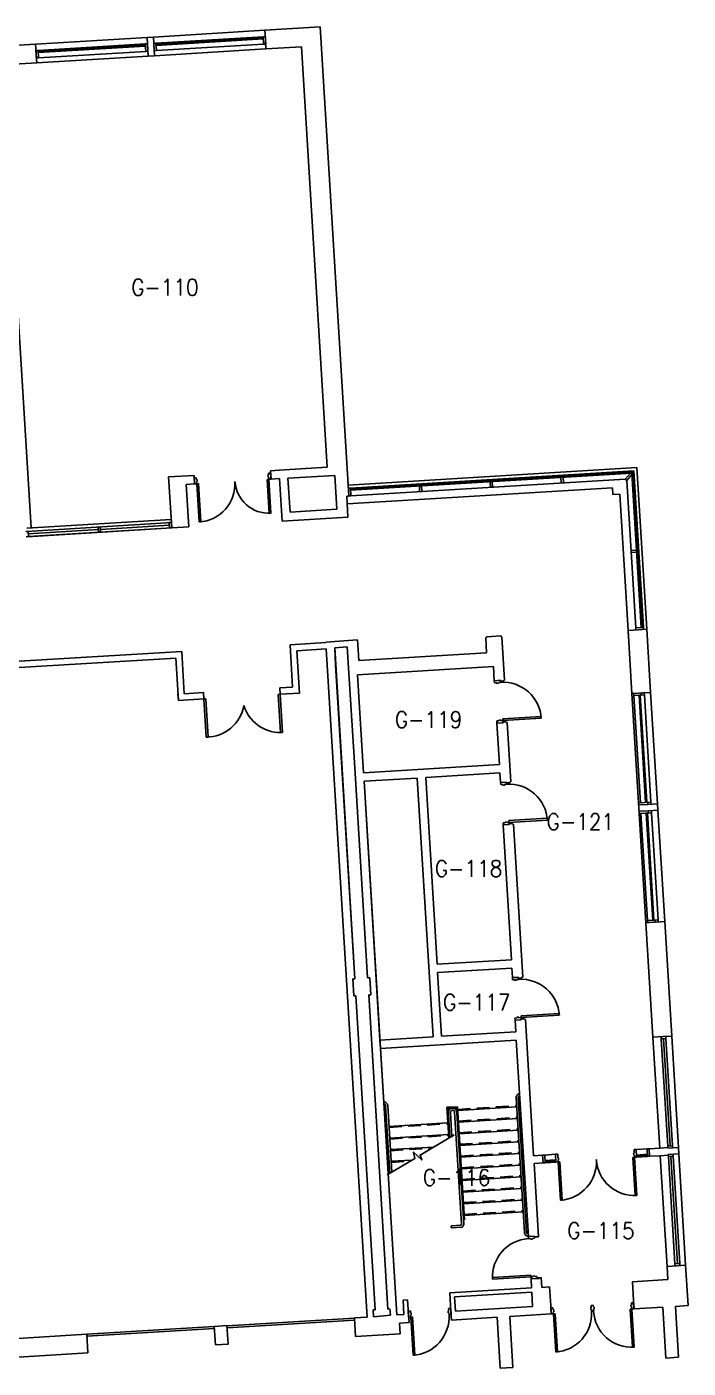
# Model space of a CAD drawing. Header units: inches. Extents: x -2 to 15026, y -1056 to 7065.
# Drawn here: x 14404 to 15026, y 5740 to 7002 of the extents above; entities that cross this region are included whole.
import ezdxf
from ezdxf.enums import TextEntityAlignment as Align

# ---------------------------------------------------------------- set-up
doc = ezdxf.new("R2010")
doc.units = ezdxf.units.IN
doc.header["$LTSCALE"] = 48
doc.header["$MEASUREMENT"] = 0
doc.linetypes.add('HIDDEN', pattern=[0.375, 0.25, -0.125])
doc.layers.get('0').update_dxf_attribs({"linetype": 'CONTINUOUS'})
for name, color, linetype in [('A-DOOR', 5, 'CONTINUOUS'), ('A-FLOR-STRS', 4, 'CONTINUOUS'), ('A-GLAZ', 1, 'CONTINUOUS'), ('A-GLAZ-DETL', 5, 'CONTINUOUS'), ('A-WALL', 7, 'CONTINUOUS'), ('A-WALL-SILL', 3, 'CONTINUOUS'), ('SP-RMNO', 7, 'CONTINUOUS'), ('SP-ROOM', 7, 'CONTINUOUS'), ('SP-ROOMF', 7, 'CONTINUOUS')]:
    doc.layers.add(name, color=color, linetype=linetype)
doc.styles.add('ROMANS', font='ROMANS', dxfattribs={"width": 0.78})

# ---------------------------------------------------------------- blocks, each defined once
blk = doc.blocks.new('BRKSYM6')
at = {"layer": 'A-FLOR-STRS', "color": 3, "linetype": 'Continuous'}
blk.add_lwpolyline([(0, 0), (0.04825, -0.192625), (0.16275, 0.235), (0.247125, 0)], dxfattribs=at)
for p in [(0, 0), (0.247125, 0)]:
    blk.add_point(p, dxfattribs=at)
blk = doc.blocks.new('FMGRM1')
at = {"style": 'ROMANS', "width": 0.9}
for tag, p in [('DATA1', (0, -0.284)), ('DATA2', (0, -0.443)), ('DATA3', (0, -0.602)), ('DATA4', (0, -0.762)), ('DATA5', (0, -0.921))]:
    blk.add_attdef(tag, text='', height=0.117, dxfattribs=at).set_placement(p, align=Align.CENTER)
at = {"layer": 'SP-RMNO', "style": 'ROMANS', "width": 0.9}
blk.add_attdef('RMNUMB', text='', height=0.16, dxfattribs=at).set_placement((0, 0), align=Align.MIDDLE)

msp = doc.modelspace()

# ---------------------------------------------------------------- linework, layer by layer
at = {"layer": 'A-DOOR', "linetype": 'Continuous'}
for p, q in [((14561.5, 6577.6), (14563.4, 6577.7)), ((14561.8, 6571.9), (14561.5, 6577.6)), ((14563.4, 6577.7), (14563.6, 6575.8)), ((14563.6, 6575.8), (14564.2, 6575.9)), ((14564.2, 6575.9), (14564.3, 6574)), ((14629.9, 6576.1), (14631.7, 6576.2)), ((14631.9, 6544.1), (14629.9, 6576.1)), ((14631.4, 6580), (14630.8, 6579.9)), ((14630.8, 6579.9), (14630.9, 6578.1)), ((14630.9, 6578.1), (14631.6, 6578.1)), ((14633.3, 6582), (14631.3, 6581.9)), ((14631.3, 6581.9), (14631.4, 6580)), ((14631.6, 6578.1), (14631.7, 6576.2)), ((14631.7, 6576.2), (14633.7, 6576.3)), ((14631.7, 6576.2), (14633.6, 6544.2)), ((14633.7, 6576.3), (14633.3, 6582)), ((14563.8, 6572), (14561.8, 6571.9)), ((14564.3, 6574), (14563.7, 6573.9)), ((14563.7, 6573.9), (14563.8, 6572)), ((14563.8, 6572), (14565.5, 6572.1)), ((14566, 6536.1), (14563.8, 6572)), ((14565.5, 6572.1), (14567.7, 6536.2)), ((14633.6, 6544.2), (14631.9, 6544.1)), ((14567.7, 6536.2), (14566, 6536.1)), ((14849.4, 6387.1), (14843.6, 6386.7)), ((14843.6, 6386.7), (14843.8, 6384.8)), ((14849.5, 6385.1), (14849.4, 6387.1)), ((14640.3, 6373.8), (14642.3, 6373.9)), ((14640.3, 6373.8), (14642.5, 6337.9)), ((14642.3, 6373.9), (14644.5, 6338)), ((14843.8, 6384.8), (14845.7, 6384.9)), ((14845.7, 6384.9), (14845.7, 6384.2)), ((14845.7, 6384.2), (14847.6, 6384.4)), ((14847.6, 6385), (14849.5, 6385.1)), ((14847.6, 6384.4), (14847.6, 6385)), ((14570.5, 6369.5), (14572.5, 6369.6)), ((14570.5, 6369.5), (14572.7, 6333.6)), ((14572.5, 6369.6), (14574.6, 6333.7)), ((14845.9, 6348.8), (14847.9, 6348.9)), ((14846.1, 6346.8), (14845.9, 6348.8)), ((14847.8, 6349.6), (14849.7, 6349.7)), ((14847.9, 6348.9), (14847.8, 6349.6)), ((14849.7, 6349.7), (14849.8, 6349.1)), ((14849.8, 6349.1), (14851.7, 6349.2)), ((14887.5, 6353.1), (14851.6, 6350.9)), ((14851.6, 6350.9), (14851.7, 6349.2)), ((14851.7, 6349.2), (14887.6, 6351.4)), ((14851.7, 6349.2), (14851.8, 6347.2)), ((14887.6, 6351.4), (14887.5, 6353.1)), ((14642.5, 6337.9), (14644.5, 6338)), ((14851.8, 6347.2), (14846.1, 6346.8)), ((14572.7, 6333.6), (14574.6, 6333.7)), ((14855.2, 6291.3), (14849.5, 6290.9)), ((14849.5, 6290.9), (14849.6, 6288.9)), ((14849.6, 6288.9), (14851.5, 6289)), ((14851.5, 6289), (14851.6, 6288.4)), ((14851.6, 6288.4), (14853.5, 6288.5)), ((14853.4, 6289.2), (14855.4, 6289.3)), ((14853.5, 6288.5), (14853.4, 6289.2)), ((14855.4, 6289.3), (14855.2, 6291.3)), ((14851.8, 6253), (14853.7, 6253.1)), ((14851.9, 6251), (14851.8, 6253)), ((14857.7, 6251.4), (14851.9, 6251)), ((14853.7, 6253.7), (14855.6, 6253.9)), ((14853.7, 6253.1), (14853.7, 6253.7)), ((14855.6, 6253.9), (14855.6, 6253.2)), ((14855.6, 6253.2), (14857.5, 6253.3)), ((14893.4, 6257.3), (14857.4, 6255.1)), ((14857.4, 6255.1), (14857.5, 6253.3)), ((14857.5, 6253.3), (14893.5, 6255.5)), ((14857.5, 6253.3), (14857.7, 6251.4)), ((14893.5, 6255.5), (14893.4, 6257.3)), ((14866.5, 6107.6), (14860.7, 6107.3)), ((14860.7, 6107.3), (14860.8, 6105.3)), ((14860.8, 6105.3), (14862.8, 6105.4)), ((14862.8, 6105.4), (14862.8, 6104.8)), ((14862.8, 6104.8), (14864.7, 6104.9)), ((14864.7, 6105.5), (14866.6, 6105.6)), ((14864.7, 6104.9), (14864.7, 6105.5)), ((14866.6, 6105.6), (14866.5, 6107.6)), ((14904.6, 6073.6), (14868.7, 6071.4)), ((14868.7, 6071.4), (14868.8, 6069.7)), ((14868.8, 6069.7), (14904.7, 6071.9)), ((14904.7, 6071.9), (14904.6, 6073.6)), ((14863, 6069.3), (14865, 6069.5)), ((14863.2, 6067.3), (14863, 6069.3)), ((14868.9, 6067.7), (14863.2, 6067.3)), ((14864.9, 6070.1), (14866.8, 6070.2)), ((14865, 6069.5), (14864.9, 6070.1)), ((14866.8, 6070.2), (14866.8, 6069.6)), ((14866.8, 6069.6), (14868.8, 6069.7)), ((14868.8, 6069.7), (14868.9, 6067.7)), ((14977, 5945.7), (14975, 5945.6)), ((14975, 5945.6), (14975.2, 5942.1)), ((14977.4, 5938.4), (14977, 5945.7)), ((14901.2, 5941.1), (14903.2, 5941.2)), ((14901.6, 5933.8), (14901.2, 5941.1)), ((14903.6, 5933.9), (14901.6, 5933.8)), ((14903.2, 5941.2), (14903.4, 5937.8)), ((14903.4, 5937.8), (14904, 5937.8)), ((14904.1, 5935.9), (14903.5, 5935.9)), ((14903.5, 5935.9), (14903.6, 5933.9)), ((14905.3, 5934.1), (14903.6, 5933.9)), ((14903.6, 5933.9), (14905.8, 5898)), ((14904, 5937.8), (14904.1, 5935.9)), ((14907.5, 5898.1), (14905.3, 5934.1)), ((14975.4, 5938.3), (14973.7, 5938.2)), ((14973.7, 5938.2), (14975.9, 5902.3)), ((14975.2, 5942.1), (14974.6, 5942.1)), ((14974.6, 5942.1), (14974.7, 5940.2)), ((14974.7, 5940.2), (14975.3, 5940.3)), ((14975.3, 5940.3), (14975.4, 5938.3)), ((14975.4, 5938.3), (14977.4, 5938.4)), ((14977.6, 5902.4), (14975.4, 5938.3)), ((14905.8, 5898), (14907.5, 5898.1)), ((14975.9, 5902.3), (14977.6, 5902.4)), ((14875.6, 5863.7), (14881.4, 5864.1)), ((14875.7, 5861.7), (14875.6, 5863.7)), ((14877.7, 5861.8), (14875.7, 5861.7)), ((14877.7, 5861.2), (14877.7, 5861.8)), ((14879.6, 5861.3), (14877.7, 5861.2)), ((14881.5, 5862.1), (14879.5, 5862)), ((14879.5, 5862), (14879.6, 5861.3)), ((14881.4, 5864.1), (14881.5, 5862.1)), ((14841.9, 5825.3), (14877.8, 5827.5)), ((14842, 5823.6), (14841.9, 5825.3)), ((14877.9, 5825.8), (14842, 5823.6)), ((14877.8, 5827.5), (14877.9, 5825.8)), ((14879.9, 5825.9), (14877.9, 5825.8)), ((14877.9, 5825.8), (14878.1, 5823.8)), ((14878.1, 5823.8), (14883.8, 5824.2)), ((14881.7, 5826.7), (14879.8, 5826.5)), ((14879.8, 5826.5), (14879.9, 5825.9)), ((14881.7, 5826), (14881.7, 5826.7)), ((14883.7, 5826.1), (14881.7, 5826)), ((14883.8, 5824.2), (14883.7, 5826.1)), ((14762.7, 5793.6), (14764.7, 5793.7)), ((14763, 5787.8), (14762.7, 5793.6)), ((14764.7, 5793.7), (14764.8, 5791.8)), ((14800.7, 5794), (14800.1, 5793.9)), ((14800.1, 5793.9), (14800.2, 5792.1)), ((14802.6, 5796), (14800.6, 5795.9)), ((14800.6, 5795.9), (14800.7, 5794)), ((14803, 5790.3), (14802.6, 5796)), ((14896.7, 5796.7), (14898.7, 5796.8)), ((14897.1, 5790.9), (14896.7, 5796.7)), ((14898.7, 5796.8), (14898.9, 5794.8)), ((14898.9, 5794.8), (14899.5, 5794.9)), ((14899.6, 5793), (14899, 5793)), ((14899, 5793), (14899.1, 5791)), ((14899.5, 5794.9), (14899.6, 5793)), ((14934.8, 5797), (14934.2, 5797)), ((14934.2, 5797), (14934.3, 5795.1)), ((14934.3, 5795.1), (14934.9, 5795.2)), ((14936.7, 5799.1), (14934.7, 5799)), ((14934.7, 5799), (14934.8, 5797)), ((14934.9, 5795.2), (14935, 5793.2)), ((14935, 5793.2), (14937, 5793.4)), ((14936.7, 5799.1), (14936.8, 5797.2)), ((14936.8, 5797.2), (14937.4, 5797.2)), ((14937.5, 5795.3), (14936.9, 5795.3)), ((14936.9, 5795.3), (14937, 5793.4)), ((14937.4, 5797.2), (14937.5, 5795.3)), ((14972.9, 5795.5), (14971.2, 5795.4)), ((14971.2, 5795.4), (14973.4, 5759.5)), ((14972.7, 5799.3), (14972.1, 5799.3)), ((14972.1, 5799.3), (14972.2, 5797.4)), ((14972.2, 5797.4), (14972.8, 5797.5)), ((14974.6, 5801.4), (14972.6, 5801.3)), ((14972.6, 5801.3), (14972.7, 5799.3)), ((14972.8, 5797.5), (14972.9, 5795.5)), ((14972.9, 5795.5), (14974.9, 5795.7)), ((14975.1, 5759.6), (14972.9, 5795.5)), ((14974.9, 5795.7), (14974.6, 5801.4)), ((14592.2, 5779.8), (14712, 5787)), ((14592.3, 5777.8), (14712.1, 5785.1)), ((14765, 5788), (14763, 5787.8)), ((14764.8, 5791.8), (14765.4, 5791.8)), ((14765.5, 5789.9), (14764.9, 5789.9)), ((14764.9, 5789.9), (14765, 5788)), ((14766.8, 5788.1), (14765, 5788)), ((14765, 5788), (14767.2, 5752)), ((14765.4, 5791.8), (14765.5, 5789.9)), ((14769, 5752.1), (14766.8, 5788.1)), ((14800.2, 5792.1), (14800.9, 5792.1)), ((14800.9, 5792.1), (14801, 5790.2)), ((14801, 5790.2), (14803, 5790.3)), ((14899.1, 5791), (14897.1, 5790.9)), ((14900.8, 5791.1), (14899.1, 5791)), ((14899.1, 5791), (14901.3, 5755.1)), ((14903, 5755.2), (14900.8, 5791.1)), ((14460.5, 5771.9), (14580.2, 5779.1)), ((14460.5, 5769.9), (14580.4, 5777.1)), ((14901.3, 5755.1), (14903, 5755.2)), ((14973.4, 5759.5), (14975.1, 5759.6)), ((14767.2, 5752), (14769, 5752.1))]:
    msp.add_line(p, q, dxfattribs=at)
for centre, radius, start, end in [((14563.8, 6572), 36, 273.5055, 3.5055), ((14631.7, 6576.2), 32, 183.5055, 273.5055), ((14572.7, 6369.6), 36, 270, 349.9885), ((14642.5, 6373.9), 36, 197.0593, 270), ((14903.6, 5933.9), 36, 273.5, 3.5), ((14975.4, 5938.3), 36, 183.5, 273.5), ((14899.1, 5791), 36, 273.5006, 3.5006), ((14972.9, 5795.5), 36, 183.5006, 273.5006)]:
    msp.add_arc(centre, radius, start, end, dxfattribs=at)
for centre, major_axis, start_param, end_param in [((14851.7, 6349.2), (-25.5, 25.5), 3.988077, 5.558874), ((14857.5, 6253.3), (-25.5, 25.5), 3.988077, 5.558874), ((14868.8, 6069.7), (25.5, 25.5), 5.558874, 7.12967), ((14765, 5788), (25.5, 25.5), 3.988077, 5.558874)]:
    msp.add_ellipse(centre, major_axis=major_axis, ratio=1, start_param=start_param, end_param=end_param, dxfattribs=at)
at = {"layer": 'A-DOOR', "linetype": 'Continuous', "extrusion": (0, 0, -1)}
msp.add_ellipse((14877.9, 5825.8), major_axis=(-25.5, 25.5), ratio=1, start_param=5.436701, end_param=7.007497, dxfattribs=at)
at = {"layer": 'A-DOOR', "linetype": 'Continuous'}
msp.add_point((14937, 5793.9), dxfattribs=at)
at = {"layer": 'A-FLOR-STRS', "linetype": 'Continuous'}
for p, q in [((14741.4, 5986.8), (14745.3, 5923.1)), ((14747.2, 5924.2), (14743.4, 5986.9)), ((14809, 5985.9), (14799.1, 5985.3)), ((14800.8, 5956.5), (14799.1, 5985.3)), ((14808.1, 5984.8), (14800.1, 5984.3)), ((14801.8, 5957.1), (14800.1, 5984.3)), ((14808.1, 5984.8), (14814.8, 5875.5)), ((14809, 5985.9), (14815.5, 5879.6)), ((14809.3, 5982.4), (14864.6, 5985.8)), ((14864.1, 5994.3), (14871.9, 5867.5)), ((14866.1, 5994.4), (14873.9, 5867.6)), ((14866.6, 5985.9), (14868.1, 5986)), ((14744.5, 5967.4), (14799.9, 5970.8)), ((14803.8, 5957.2), (14802.4, 5980.5)), ((14806.3, 5980.7), (14812.8, 5875.4)), ((14809.9, 5971.4), (14865.3, 5974.8)), ((14867.3, 5974.9), (14868.8, 5975)), ((14741.1, 5967.2), (14742.5, 5967.3)), ((14745.2, 5956.4), (14800.6, 5959.8)), ((14805.7, 5959.5), (14773.9, 5940.3)), ((14810.6, 5960.4), (14866, 5963.8)), ((14868, 5963.9), (14869.5, 5964)), ((14741.7, 5956.2), (14743.2, 5956.3)), ((14742.4, 5945.2), (14743.9, 5945.3)), ((14745.9, 5945.5), (14786.6, 5947.9)), ((14811.3, 5949.5), (14866.7, 5952.8)), ((14868.7, 5953), (14870.2, 5953.1)), ((14768.8, 5937.2), (14742.9, 5921.7)), ((14743.1, 5934.3), (14744.6, 5934.4)), ((14746.6, 5934.5), (14766.2, 5935.7)), ((14811.9, 5938.5), (14867.3, 5941.9)), ((14869.3, 5942), (14870.8, 5942.1)), ((14812.6, 5927.5), (14868, 5930.9)), ((14813.3, 5916.5), (14868.7, 5919.9)), ((14870, 5931), (14871.5, 5931.1)), ((14870.7, 5920), (14872.2, 5920.1)), ((14814, 5905.5), (14869.3, 5908.9)), ((14871.3, 5909), (14872.8, 5909.1)), ((14814.6, 5894.6), (14870, 5897.9)), ((14872, 5898.1), (14873.5, 5898.2)), ((14815.3, 5883.6), (14870.7, 5887)), ((14872.7, 5887.1), (14874.2, 5887.2)), ((14803.9, 5873.9), (14811.9, 5874.4)), ((14804, 5871.9), (14812, 5872.4)), ((14814.5, 5879.5), (14815.5, 5879.6))]:
    msp.add_line(p, q, dxfattribs=at)
at = {"layer": 'A-FLOR-STRS', "linetype": 'HIDDEN'}
for p, q in [((14809.2, 5983.4), (14864.6, 5986.8)), ((14866.6, 5986.9), (14868.1, 5987)), ((14744.6, 5966.4), (14800, 5969.8)), ((14809.9, 5972.4), (14865.3, 5975.8)), ((14867.3, 5975.9), (14868.8, 5976)), ((14741.1, 5966.2), (14742.6, 5966.3)), ((14745.3, 5955.4), (14800.7, 5958.8)), ((14810.5, 5961.4), (14865.9, 5964.8)), ((14867.9, 5964.9), (14869.4, 5965)), ((14741.8, 5955.2), (14743.3, 5955.3)), ((14742.5, 5944.2), (14744, 5944.3)), ((14745.9, 5944.5), (14784.7, 5946.8)), ((14811.2, 5950.5), (14866.6, 5953.8)), ((14868.6, 5954), (14870.1, 5954.1)), ((14743.1, 5933.3), (14744.6, 5933.4)), ((14746.6, 5933.5), (14764.4, 5934.6)), ((14811.9, 5939.5), (14867.3, 5942.9)), ((14812.5, 5928.5), (14867.9, 5931.9)), ((14869.3, 5943), (14870.8, 5943.1)), ((14869.9, 5932), (14871.4, 5932.1)), ((14813.2, 5917.5), (14868.6, 5920.9)), ((14870.6, 5921), (14872.1, 5921.1)), ((14813.9, 5906.5), (14869.3, 5909.9)), ((14871.3, 5910), (14872.8, 5910.1)), ((14814.6, 5895.6), (14870, 5898.9)), ((14872, 5899.1), (14873.5, 5899.2)), ((14815.2, 5884.6), (14870.6, 5888)), ((14872.6, 5888.1), (14874.1, 5888.2))]:
    msp.add_line(p, q, dxfattribs=at)
at = {"layer": 'A-FLOR-STRS', "linetype": 'Continuous'}
for centre, radius, start, end in [((14867.6, 5994.5), 3.5, 93.5, 183.5009), ((14867.6, 5994.5), 1.5, 93.5, 183.502), ((14739.9, 5986.7), 3.5, 3.4985, 93.5), ((14739.9, 5986.7), 1.5, 3.4977, 93.5), ((14804.4, 5980.6), 4, 3.5, 183.5), ((14804.4, 5980.6), 2, 3.5, 183.5), ((14803.9, 5872.9), 1, 93.5, 273.869), ((14811.8, 5875.3), 1, 273.5, 3.5), ((14811.8, 5875.3), 3, 273.5, 3.5028), ((14875.4, 5867.7), 3.5, 183.4991, 273.5), ((14875.4, 5867.7), 1.5, 183.5, 273.5)]:
    msp.add_arc(centre, radius, start, end, dxfattribs=at)
at = {"layer": 'A-GLAZ', "linetype": 'Continuous'}
for p, q in [((14525.4, 6986.4), (14626.2, 6992.6)), ((14626.3, 6991.6), (14525.5, 6985.4)), ((14414.6, 6979.7), (14515.4, 6985.8)), ((14515.5, 6984.8), (14414.7, 6978.7)), ((14515.6, 6983.8), (14414.8, 6977.7)), ((14626.4, 6990.6), (14525.5, 6984.4)), ((14525.9, 6979.5), (14626.7, 6985.6)), ((14415.1, 6972.7), (14515.9, 6978.8)), ((14708.3, 6567.8), (14974.8, 6584.1)), ((14708.4, 6566.8), (14973.9, 6583.1)), ((14708.4, 6565.8), (14973, 6582)), ((14708.8, 6560.6), (14966.6, 6576.4)), ((14981.8, 6436.8), (14973, 6582)), ((14982.8, 6436.9), (14973.9, 6583.1)), ((14983.8, 6436.9), (14974.8, 6584.1)), ((14976.6, 6436.5), (14968.1, 6575)), ((14540, 6535.5), (14404.2, 6527.2)), ((14405.4, 6524.8), (14471.3, 6528.8)), ((14473.3, 6528.9), (14538.1, 6532.9)), ((14990.9, 6272.5), (14984.7, 6373.3)), ((14980.9, 6271.9), (14974.7, 6372.7)), ((14985.9, 6272.2), (14979.7, 6373)), ((14986.9, 6272.3), (14980.7, 6373.1)), ((14987.7, 6161.1), (14981.5, 6261.9)), ((14992.7, 6161.4), (14986.5, 6262.2)), ((14993.7, 6161.5), (14987.5, 6262.3)), ((14997.7, 6161.7), (14991.5, 6262.5)), ((15006.7, 5948.9), (15000.5, 6049.7)), ((15002.7, 6049.8), (15008.9, 5949)), ((15011.2, 5949.1), (15005, 6050)), ((14901.5, 5935.8), (14891.3, 5935.2)), ((14901.5, 5934.8), (14891.3, 5934.2)), ((14987.5, 5941.1), (14977.3, 5940.4)), ((14987.5, 5940.1), (14977.4, 5939.4)), ((15007.3, 5938.9), (15013.4, 5838.1)), ((15009.5, 5939), (15015.7, 5838.2)), ((15011.8, 5939.2), (15017.9, 5838.4))]:
    msp.add_line(p, q, dxfattribs=at)
at = {"layer": 'A-GLAZ-DETL', "linetype": 'Continuous'}
for p, q in [((14626.2, 6992.6), (14628.2, 6992.7)), ((14626.7, 6985.6), (14626.2, 6992.6)), ((14628.2, 6992.7), (14628.7, 6985.7)), ((14412.6, 6979.5), (14414.6, 6979.7)), ((14413.1, 6972.6), (14412.6, 6979.5)), ((14414.6, 6979.7), (14415.1, 6972.7)), ((14515.4, 6985.8), (14517.4, 6986)), ((14515.9, 6978.8), (14515.4, 6985.8)), ((14517.9, 6979), (14515.9, 6978.8)), ((14517.4, 6986), (14517.9, 6979)), ((14523.4, 6986.3), (14525.4, 6986.4)), ((14523.9, 6979.3), (14523.4, 6986.3)), ((14525.9, 6979.5), (14523.9, 6979.3)), ((14525.4, 6986.4), (14525.9, 6979.5)), ((14628.7, 6985.7), (14626.7, 6985.6)), ((14415.1, 6972.7), (14413.1, 6972.6)), ((14906.3, 6577.9), (14906.6, 6572.7)), ((14907.3, 6579), (14907.3, 6578)), ((14908.3, 6578.1), (14908.6, 6572.8)), ((14966.6, 6576.4), (14971.5, 6581.9)), ((14966.6, 6576.4), (14968.1, 6575)), ((14968.1, 6575), (14973, 6580.6)), ((14973.9, 6583.1), (14973, 6582)), ((14708.3, 6567.8), (14706.3, 6567.7)), ((14708.3, 6567.8), (14708.8, 6560.6)), ((14773.1, 6569.8), (14773.4, 6564.5)), ((14774, 6570.8), (14774.1, 6569.8)), ((14775.1, 6569.9), (14775.4, 6564.7)), ((14839.7, 6573.9), (14840, 6568.6)), ((14840.6, 6574.9), (14840.7, 6573.9)), ((14841.7, 6574), (14842, 6568.7)), ((14708.8, 6560.6), (14706.8, 6560.5)), ((14405.2, 6527.2), (14403.2, 6527.1)), ((14405.5, 6522.3), (14405.2, 6527.2)), ((14473.1, 6531.4), (14471.1, 6531.3)), ((14471.1, 6531.3), (14471.4, 6526.3)), ((14471.4, 6526.3), (14473.4, 6526.4)), ((14473.4, 6526.4), (14473.1, 6531.4)), ((14540, 6535.5), (14538, 6535.4)), ((14538, 6535.4), (14538.3, 6530.4)), ((14538.3, 6530.4), (14540.3, 6530.5)), ((14540.3, 6530.5), (14540, 6535.5)), ((14403.5, 6522.1), (14405.5, 6522.3)), ((14977.4, 6509.6), (14972.1, 6509.3)), ((14977.5, 6507.6), (14972.3, 6507.3)), ((14978.4, 6508.7), (14977.4, 6508.6)), ((14983.8, 6436.9), (14976.6, 6436.5)), ((14976.6, 6436.5), (14976.7, 6434.5)), ((14983.8, 6436.9), (14983.9, 6434.9)), ((14984.6, 6375.3), (14974.6, 6374.7)), ((14974.6, 6374.7), (14974.7, 6372.7)), ((14974.7, 6372.7), (14984.7, 6373.3)), ((14981.6, 6375.1), (14981.7, 6373.1)), ((14984.7, 6373.3), (14984.6, 6375.3)), ((14990.9, 6272.5), (14979.3, 6271.8)), ((14987.9, 6272.3), (14988, 6270.3)), ((14991, 6270.5), (14990.9, 6272.5)), ((14979.9, 6261.8), (14991.5, 6262.5)), ((14988.4, 6264.3), (14988.5, 6262.4)), ((14991.5, 6262.5), (14991.4, 6264.5)), ((14992.8, 6159.4), (14986.2, 6159)), ((14994.7, 6161.5), (14994.8, 6159.6)), ((14997.8, 6159.7), (14997.7, 6161.7)), ((15000.5, 6049.7), (15000.4, 6051.7)), ((15005, 6050), (15000.5, 6049.7)), ((15005, 6050), (15004.9, 6052)), ((14987.2, 5946.3), (14989.2, 5946.4)), ((14987.2, 5946.3), (14987.6, 5939.1)), ((14989.2, 5946.4), (14989.6, 5939.2)), ((15011.2, 5949.1), (15006.7, 5948.9)), ((15006.7, 5948.9), (15006.8, 5946.9)), ((15011.2, 5949.1), (15011.3, 5947.2)), ((14889, 5940.3), (14891, 5940.4)), ((14889, 5940.3), (14889.4, 5933.1)), ((14889.4, 5933.1), (14891.4, 5933.2)), ((14891, 5940.4), (14891.4, 5933.2)), ((14987.6, 5939.1), (14989.6, 5939.2)), ((15007.3, 5938.9), (15007.2, 5940.9)), ((15011.8, 5939.2), (15007.3, 5938.9)), ((15011.8, 5939.2), (15011.6, 5941.2)), ((15013.4, 5838.1), (15017.9, 5838.4)), ((15013.4, 5838.1), (15013.6, 5836.1)), ((15017.9, 5838.4), (15018.1, 5836.4))]:
    msp.add_line(p, q, dxfattribs=at)
for points in [[(14997.7, 6161.7), (14994.7, 6161.5), (14987.7, 6161.1)], [(14987.7, 6161.1), (14987.8, 6159.1), (14994.8, 6159.6), (14997.8, 6159.7)]]:
    msp.add_lwpolyline(points, dxfattribs=at)
msp.add_point((14706.8, 6560.5), dxfattribs=at)
at = {"layer": 'A-WALL', "linetype": 'Continuous'}
for p, q in [((14523.1, 6992.3), (14517.1, 6991.9)), ((14517.1, 6991.9), (14518.2, 6974.3)), ((14524.1, 6974.7), (14523.1, 6992.3)), ((14679.8, 7001.9), (14627.9, 6998.7)), ((14627.9, 6998.7), (14628.4, 6990.7)), ((14679.8, 7001.9), (14706.8, 6560.5)), ((14340.4, 6981.1), (14412.3, 6985.5)), ((14412.3, 6985.5), (14412.8, 6977.5)), ((14628.5, 6987.7), (14628.9, 6981.1)), ((14662.3, 6983.2), (14628.9, 6981.1)), ((14662.3, 6983.2), (14686.5, 6587.5)), ((14381.4, 6966), (14413.3, 6967.9)), ((14412.9, 6974.6), (14413.3, 6967.9)), ((14518.2, 6974.3), (14524.1, 6974.7)), ((14408, 6530.4), (14381.4, 6966)), ((14561.3, 6579.9), (14537.4, 6578.4)), ((14537.4, 6578.4), (14561.3, 6579.9)), ((14537.4, 6578.4), (14540.3, 6530.5)), ((14540.3, 6530.5), (14537.4, 6578.4)), ((14561.3, 6579.9), (14561.8, 6571.9)), ((14561.3, 6579.9), (14561.8, 6571.9)), ((14641.2, 6584.8), (14633.2, 6584.3)), ((14641.2, 6584.8), (14633.2, 6584.3)), ((14633.7, 6576.3), (14633.2, 6584.3)), ((14633.2, 6584.3), (14633.7, 6576.3)), ((14633.7, 6576.3), (14641.7, 6576.8)), ((14633.7, 6576.3), (14641.7, 6576.8)), ((14641.2, 6584.8), (14686.5, 6587.5)), ((14641.2, 6584.8), (14686.5, 6587.5)), ((14641.2, 6584.8), (14641.2, 6584.8)), ((14641.7, 6576.8), (14644.1, 6536.8)), ((14644.1, 6536.8), (14641.7, 6576.8)), ((14649.6, 6577.3), (14693.6, 6579.9)), ((14693.6, 6579.9), (14649.6, 6577.3)), ((14649.6, 6577.3), (14651.6, 6545.3)), ((14649.6, 6577.3), (14651.6, 6545.3)), ((14693.6, 6579.9), (14695.5, 6548)), ((14693.6, 6579.9), (14695.5, 6548)), ((14706.2, 6570.3), (14705.5, 6581.3)), ((14561.8, 6571.9), (14553.8, 6571.4)), ((14561.8, 6571.9), (14553.8, 6571.4)), ((14553.8, 6571.4), (14556.3, 6531.5)), ((14553.8, 6571.4), (14556.3, 6531.5)), ((14706.8, 6560.5), (14704.8, 6560.3)), ((14706, 6540.6), (14704.8, 6560.3)), ((14704.8, 6560.3), (14706, 6540.6)), ((14644.1, 6536.8), (14706, 6540.6)), ((14706, 6540.6), (14644.1, 6536.8)), ((14651.6, 6545.3), (14695.5, 6548)), ((14651.6, 6545.3), (14695.5, 6548)), ((14405.5, 6522.3), (14540.3, 6530.5)), ((14540.3, 6530.5), (14556.3, 6531.5)), ((14556.3, 6531.5), (14540.3, 6530.5)), ((14685.1, 6423.1), (14715.1, 6425)), ((14715.1, 6425), (14685.1, 6423.1)), ((14715.1, 6425), (14715.3, 6420.6)), ((14715.3, 6420.6), (14715.1, 6425)), ((14836.4, 6413), (14835.5, 6427.2)), ((14835.5, 6427.2), (14836.3, 6427.2)), ((14836.2, 6428), (14849.9, 6428.8)), ((14836.3, 6427.2), (14836.2, 6428)), ((14850, 6428.1), (14849.9, 6428.8)), ((14850, 6428.1), (14850.7, 6428.1)), ((14853.2, 6387.3), (14850.7, 6428.1)), ((14969.4, 6434), (14979, 6434.6)), ((14973, 6374.6), (14969.4, 6434)), ((14969.6, 6430.5), (14969.4, 6434)), ((14986.9, 6435.1), (14979, 6434.6)), ((14990.6, 6375.7), (14986.9, 6435.1)), ((13697.2, 6362.2), (14549.7, 6414.3)), ((14550, 6408.3), (14549.7, 6414.3)), ((14651.5, 6420.5), (14685.1, 6422.6)), ((14651.9, 6414.5), (14651.5, 6420.5)), ((14651.9, 6414.5), (14653.9, 6380.6)), ((14685.5, 6416.6), (14657.8, 6414.9)), ((14657.8, 6414.9), (14685.5, 6416.6)), ((14657.8, 6414.9), (14685.5, 6416.6)), ((14657.8, 6414.9), (14660.3, 6375)), ((14660.3, 6375), (14657.8, 6414.9)), ((14685.1, 6423.1), (14685.1, 6422.6)), ((14685.1, 6422.6), (14685.1, 6423.1)), ((14724, 5788), (14685.5, 6416.6)), ((14685.5, 6416.6), (14724, 5787.9)), ((14685.5, 6416.6), (14724, 5788)), ((14693.5, 6417.6), (14705.4, 6418.4)), ((14693.5, 6417.6), (14705.4, 6418.4)), ((14712.5, 6106.2), (14693.5, 6417.6)), ((14694.4, 6401.7), (14693.5, 6417.6)), ((14712.7, 6299.6), (14705.4, 6418.4)), ((14705.4, 6418.4), (14712.7, 6299.6)), ((14715.3, 6420.6), (14716.2, 6405.6)), ((14716.2, 6405.6), (14836.4, 6413)), ((13703.6, 6356.6), (14544.1, 6408)), ((13703.6, 6356.6), (14544.1, 6408)), ((14544.1, 6408), (14546.5, 6368)), ((14544.1, 6408), (14546.5, 6368)), ((14550, 6408.3), (14552.1, 6374.4)), ((14712.5, 6106.2), (14694.4, 6401.7)), ((14694.4, 6401.7), (14694.4, 6401.7)), ((14714.9, 6392.1), (14842.8, 6400)), ((14843.6, 6386.7), (14842.8, 6400)), ((14843.6, 6386.7), (14842.8, 6400)), ((14714.9, 6392.1), (14720.6, 6300.1)), ((14849.4, 6386.4), (14849.4, 6387.1)), ((14849.4, 6386.4), (14852.5, 6386.5)), ((14852.5, 6386.5), (14852.5, 6387.3)), ((14852.5, 6387.3), (14853.2, 6387.3)), ((14546.5, 6368), (14546.1, 6374)), ((14570.1, 6375.5), (14552.1, 6374.4)), ((14570.1, 6375.5), (14570.5, 6369.5)), ((14653.9, 6380.6), (14642, 6379.9)), ((14642, 6379.9), (14642.3, 6373.9)), ((14660.3, 6375), (14642.3, 6373.9)), ((14979.6, 6375), (14973, 6374.6)), ((14990.6, 6375.7), (14982.6, 6375.2)), ((14570.5, 6369.5), (14546.5, 6368)), ((14851.8, 6347.9), (14854.9, 6348.1)), ((14854.9, 6347.4), (14854.9, 6348.1)), ((14848.5, 6307.9), (14846.1, 6346.8)), ((14846.1, 6346.8), (14848.5, 6307.9)), ((14846.1, 6346.8), (14846.1, 6346.8)), ((14846.1, 6346.8), (14848.5, 6307.9)), ((14851.8, 6347.9), (14851.8, 6347.2)), ((14854.9, 6347.4), (14855.7, 6347.4)), ((14859.1, 6291.5), (14855.7, 6347.4)), ((14724.5, 6107), (14712.7, 6299.6)), ((14724.5, 6107), (14712.7, 6299.6)), ((14720.6, 6300.1), (14848.5, 6307.9)), ((14720.6, 6300.1), (14848.5, 6307.9)), ((14848.5, 6307.9), (14720.6, 6300.1)), ((14848.5, 6307.9), (14720.6, 6300.1)), ((14779.1, 6295.6), (14848.9, 6299.9)), ((14779.1, 6295.6), (14848.9, 6299.9)), ((14779.1, 6295.6), (14848.9, 6299.9)), ((14849.5, 6290.9), (14848.9, 6299.9)), ((14848.9, 6299.9), (14849.5, 6290.9)), ((14848.9, 6299.9), (14849.5, 6290.9)), ((14721.2, 6292.1), (14771.1, 6295.1)), ((14721.2, 6292.1), (14771.1, 6295.1)), ((14721.2, 6292.1), (14771.1, 6295.1)), ((14736.1, 6048.6), (14721.2, 6292.1)), ((14721.2, 6292.1), (14751.9, 5790.1)), ((14721.2, 6292.1), (14751.9, 5790.1)), ((14786, 6051.6), (14771.1, 6295.1)), ((14771.1, 6295.1), (14786, 6051.6)), ((14789.8, 6120), (14779.1, 6295.6)), ((14789.8, 6120), (14779.1, 6295.6)), ((14855.3, 6290.5), (14855.2, 6291.3)), ((14855.3, 6290.5), (14858.4, 6290.7)), ((14858.4, 6290.7), (14858.3, 6291.5)), ((14858.3, 6291.5), (14859.1, 6291.5)), ((14979.3, 6271.8), (14979.9, 6261.8)), ((14988, 6270.3), (14979.4, 6269.8)), ((14988.4, 6264.3), (14979.8, 6263.8)), ((14997, 6270.9), (14988, 6270.3)), ((14997.4, 6264.9), (14988.4, 6264.3)), ((14997, 6270.9), (14997.4, 6264.9)), ((14859.7, 6124.2), (14851.9, 6251)), ((14851.9, 6251), (14859.7, 6124.2)), ((14857.6, 6252.1), (14860.7, 6252.3)), ((14857.6, 6252.1), (14857.7, 6251.4)), ((14860.8, 6251.5), (14860.7, 6252.3)), ((14860.8, 6251.5), (14861.5, 6251.6)), ((14870.3, 6107.9), (14861.5, 6251.6)), ((14992.8, 6051.2), (14986.2, 6159)), ((14995.8, 6159.6), (15003.8, 6160.1)), ((15010.4, 6052.3), (15003.8, 6160.1)), ((14789.8, 6120), (14859.7, 6124.2)), ((14859.7, 6124.2), (14789.8, 6120)), ((14790.3, 6112), (14860.2, 6116.3)), ((14790.3, 6112), (14860.2, 6116.3)), ((14794, 6052.1), (14790.3, 6112)), ((14794, 6052.1), (14790.3, 6112)), ((14860.2, 6116.3), (14860.7, 6107.3)), ((14860.7, 6107.3), (14860.2, 6116.3)), ((14860.2, 6116.3), (14860.7, 6107.3)), ((14710.5, 6106.1), (14712.5, 6106.2)), ((14710.5, 6106.1), (14712.5, 6106.2)), ((14711.5, 6090.1), (14710.5, 6106.1)), ((14711.5, 6090.1), (14710.5, 6106.1)), ((14724.5, 6107), (14726.5, 6107.1)), ((14726.5, 6107.1), (14724.5, 6107)), ((14727.5, 6091.1), (14726.5, 6107.1)), ((14727.5, 6091.1), (14726.5, 6107.1)), ((14866.5, 6106.9), (14866.5, 6107.6)), ((14866.5, 6106.9), (14869.6, 6107.1)), ((14869.6, 6107.8), (14870.3, 6107.9)), ((14869.6, 6107.1), (14869.6, 6107.8)), ((14711.5, 6090.1), (14713.5, 6090.2)), ((14713.5, 6090.2), (14711.5, 6090.1)), ((14731.6, 5794.8), (14713.5, 6090.2)), ((14731.6, 5794.8), (14713.5, 6090.2)), ((14725.5, 6091), (14727.5, 6091.1)), ((14725.5, 6091), (14727.5, 6091.1)), ((14743.5, 5795.5), (14725.5, 6091)), ((14743.5, 5795.5), (14725.5, 6091)), ((14863.8, 6056.4), (14863.2, 6067.3)), ((14863.2, 6067.3), (14863.8, 6056.4)), ((14872, 6068.6), (14868.9, 6068.4)), ((14868.9, 6068.4), (14868.9, 6067.7)), ((14872, 6068.6), (14872, 6067.9)), ((14872.8, 6067.9), (14872, 6067.9)), ((14872.8, 6067.9), (14880.6, 5939.8)), ((14736.1, 6048.6), (14786, 6051.6)), ((14786, 6051.6), (14736.1, 6048.6)), ((14736.1, 6048.6), (14736.6, 6040.6)), ((14736.6, 6040.6), (14864.3, 6048.4)), ((14736.6, 6040.6), (14864.3, 6048.4)), ((14863.8, 6056.4), (14794, 6052.1)), ((14794, 6052.1), (14863.8, 6056.4)), ((14794, 6052.1), (14794, 6052.1)), ((14864.3, 6048.4), (14865.5, 6028.4)), ((14864.3, 6048.4), (14875.6, 5863.7)), ((15002.4, 6051.8), (14992.8, 6051.2)), ((15010.4, 6052.3), (15002.4, 6051.8)), ((14751.9, 5790), (14736.6, 6040.6)), ((14865.5, 6028.4), (14875.6, 5863.7)), ((14989.2, 5946.4), (14999.1, 5947)), ((15006.7, 5947.5), (14999.1, 5947)), ((15016.8, 5947.5), (15006.8, 5946.9)), ((15016.8, 5947.5), (15017.1, 5941.5)), ((14889, 5940.3), (14880.6, 5939.8)), ((14889.4, 5933.1), (14881.1, 5932.6)), ((14881.1, 5932.6), (14885.3, 5863.6)), ((14999.6, 5939.8), (14989.6, 5939.2)), ((15007.2, 5940.3), (14999.6, 5939.8)), ((15017.1, 5941.5), (15007.2, 5940.9)), ((14881.4, 5863.3), (14881.4, 5864.1)), ((14881.4, 5863.3), (14885.3, 5863.6)), ((15015.6, 5836.2), (15006, 5835.6)), ((15006, 5835.6), (15006.7, 5823.2)), ((15015.6, 5836.2), (15023.5, 5836.7)), ((15025.9, 5798.8), (15023.5, 5836.7)), ((14878.1, 5823.8), (14886, 5824.3)), ((14886, 5824.3), (14878.1, 5823.8)), ((14878.1, 5823.8), (14878.6, 5815.6)), ((14883.8, 5824.9), (14887.6, 5825.1)), ((14883.8, 5824.9), (14883.8, 5824.2)), ((14887.6, 5825.1), (14888.2, 5815.9)), ((14973.4, 5821.1), (15006.7, 5823.2)), ((14973.4, 5821.1), (14974.5, 5803.6)), ((14878.6, 5815.6), (14801.7, 5810.9)), ((14801.7, 5810.9), (14802.8, 5793.1)), ((14878.8, 5811.3), (14806.2, 5806.9)), ((14806.2, 5806.9), (14807, 5793.4)), ((14879.6, 5797.8), (14878.8, 5811.3)), ((14878.8, 5811.3), (14879.6, 5797.8)), ((14895.5, 5816.4), (14888.2, 5815.9)), ((14895.5, 5816.4), (14896.6, 5798.9)), ((14729.6, 5794.7), (14731.6, 5794.8)), ((14729.6, 5794.7), (14731.6, 5794.8)), ((14730, 5788.3), (14729.6, 5794.7)), ((14730, 5788.3), (14729.6, 5794.7)), ((14743.5, 5795.5), (14745.5, 5795.7)), ((14745.5, 5795.7), (14743.5, 5795.5)), ((14745.9, 5789.7), (14745.5, 5795.7)), ((14745.9, 5789.7), (14745.5, 5795.7)), ((14757.8, 5803.9), (14762, 5804.2)), ((14758.6, 5790.4), (14757.8, 5803.9)), ((14762.9, 5790.7), (14762, 5804.2)), ((14803.3, 5785.2), (14802.8, 5793.1)), ((14807, 5793.4), (14879.6, 5797.8)), ((14896.6, 5798.9), (14897.1, 5790.9)), ((14974.5, 5803.6), (14975, 5795.7)), ((14975, 5795.7), (15001.9, 5797.3)), ((15004.8, 5749.4), (15001.9, 5797.3)), ((15013.9, 5798), (15025.9, 5798.8)), ((15016.8, 5750.1), (15013.9, 5798)), ((14724, 5787.9), (14712, 5787.1)), ((14712, 5787), (14713.1, 5769.7)), ((14730, 5788.3), (14745.9, 5789.7)), ((14758.6, 5790.4), (14751.9, 5790.1)), ((14754.4, 5782.2), (14763.4, 5782.7)), ((14754.4, 5782.2), (14755, 5772.2)), ((14762.9, 5790.7), (14763.4, 5782.7)), ((14803.3, 5785.2), (14846.2, 5787.8)), ((14849.1, 5739.9), (14846.2, 5787.8)), ((14897.1, 5790.9), (14858.2, 5788.5)), ((14861.1, 5740.6), (14858.2, 5788.5)), ((14353.9, 5765.2), (14460.5, 5771.8)), ((14460.5, 5771.8), (14461.5, 5754.4)), ((14592.2, 5779.9), (14580.2, 5779.1)), ((14580.2, 5779.1), (14581.3, 5761.8)), ((14592.2, 5779.9), (14593.3, 5762.5)), ((14713.1, 5769.7), (14755, 5772.2)), ((14581.3, 5761.8), (14593.3, 5762.5)), ((14355, 5747.8), (14461.5, 5754.4)), ((15016.8, 5750.1), (15004.8, 5749.4)), ((14861.1, 5740.6), (14849.1, 5739.9))]:
    msp.add_line(p, q, dxfattribs=at)
at = {"layer": 'A-WALL-SILL', "linetype": 'Continuous'}
for p, q in [((14412.3, 6985.5), (14517.1, 6991.9)), ((14523.1, 6992.3), (14627.9, 6998.7)), ((14524.1, 6974.7), (14628.9, 6981.1)), ((14518.2, 6974.3), (14413.3, 6967.9)), ((14706.1, 6570.7), (14977.6, 6587.3)), ((14986.9, 6435.1), (14977.6, 6587.3)), ((14705.2, 6553), (14954.8, 6568.2)), ((14954.8, 6568.2), (14955.1, 6561.9)), ((14961.5, 6562.3), (14955.1, 6561.9)), ((14969.4, 6434), (14961.5, 6562.3)), ((14404.1, 6530.2), (14539.8, 6538.5)), ((14404.5, 6522.2), (14540.3, 6530.5)), ((14979.3, 6271.8), (14973, 6374.6)), ((14997, 6270.9), (14990.6, 6375.7)), ((14979.9, 6261.8), (14986.2, 6159)), ((14997.4, 6264.9), (15003.8, 6160.1)), ((14999.1, 5947), (14992.8, 6051.2)), ((15016.8, 5947.5), (15010.4, 6052.3)), ((14977, 5945.7), (14987.2, 5946.3)), ((14901.2, 5941.1), (14891, 5940.4)), ((14901.6, 5933.8), (14891.4, 5933.2)), ((14987.6, 5939.1), (14977.4, 5938.4)), ((14999.6, 5939.8), (15006, 5835.6)), ((15017.1, 5941.5), (15023.5, 5836.7))]:
    msp.add_line(p, q, dxfattribs=at)

# ---------------------------------------------------------------- block references
at = {"layer": 'A-FLOR-STRS', "linetype": 'Continuous', "xscale": 23.99999884293006, "yscale": -23.99999884293006, "rotation": 211.0647986710314}
msp.add_blockref('BRKSYM6', (14773.9, 5940.3), dxfattribs=at)
at = {"layer": 'SP-ROOM', "linetype": 'Continuous'}
ref = msp.add_blockref('FMGRM1', (14533.9, 6756.8), dxfattribs=dict(at, xscale=96, yscale=96, zscale=96))
ref.add_attrib('RMNUMB', 'G-110', dxfattribs={"layer": 'SP-RMNO', "height": 15.36, "style": 'ROMANS', "width": 0.9}).set_placement((14533.9, 6756.8), align=Align.MIDDLE)
at = {"layer": 'SP-ROOMF', "linetype": 'Continuous'}
ref = msp.add_blockref('FMGRM1', (14781.8, 6350), dxfattribs=dict(at, xscale=96, yscale=96, zscale=96))
ref.add_attrib('RMNUMB', 'G-119', dxfattribs={"layer": 'SP-RMNO', "height": 15.36, "style": 'ROMANS', "width": 0.9}).set_placement((14781.8, 6350), align=Align.MIDDLE)
ref = msp.add_blockref('FMGRM1', (14924.5, 6254), dxfattribs=dict(at, xscale=96, yscale=96, zscale=96))
ref.add_attrib('RMNUMB', 'G-121', dxfattribs={"layer": 'SP-RMNO', "height": 15.36, "style": 'ROMANS', "width": 0.9}).set_placement((14924.5, 6254), align=Align.MIDDLE)
ref = msp.add_blockref('FMGRM1', (14819.4, 6209.9), dxfattribs=dict(at, xscale=96, yscale=96, zscale=96))
ref.add_attrib('RMNUMB', 'G-118', dxfattribs={"layer": 'SP-RMNO', "height": 15.36, "style": 'ROMANS', "width": 0.9}).set_placement((14819.4, 6209.9), align=Align.MIDDLE)
ref = msp.add_blockref('FMGRM1', (14827.1, 6084.2), dxfattribs=dict(at, xscale=96, yscale=96, zscale=96))
ref.add_attrib('RMNUMB', 'G-117', dxfattribs={"layer": 'SP-RMNO', "height": 15.36, "style": 'ROMANS', "width": 0.9}).set_placement((14827.1, 6084.2), align=Align.MIDDLE)
ref = msp.add_blockref('FMGRM1', (14808.1, 5919.2), dxfattribs=dict(at, xscale=96, yscale=96, zscale=96))
ref.add_attrib('RMNUMB', 'G-116', dxfattribs={"layer": 'SP-RMNO', "height": 15.36, "style": 'ROMANS', "width": 0.9}).set_placement((14808.1, 5919.2), align=Align.MIDDLE)
ref = msp.add_blockref('FMGRM1', (14943.9, 5869.3), dxfattribs=dict(at, xscale=96, yscale=96, zscale=96))
ref.add_attrib('RMNUMB', 'G-115', dxfattribs={"layer": 'SP-RMNO', "height": 15.36, "style": 'ROMANS', "width": 0.9}).set_placement((14943.9, 5869.3), align=Align.MIDDLE)

doc.saveas('drawing.dxf')
